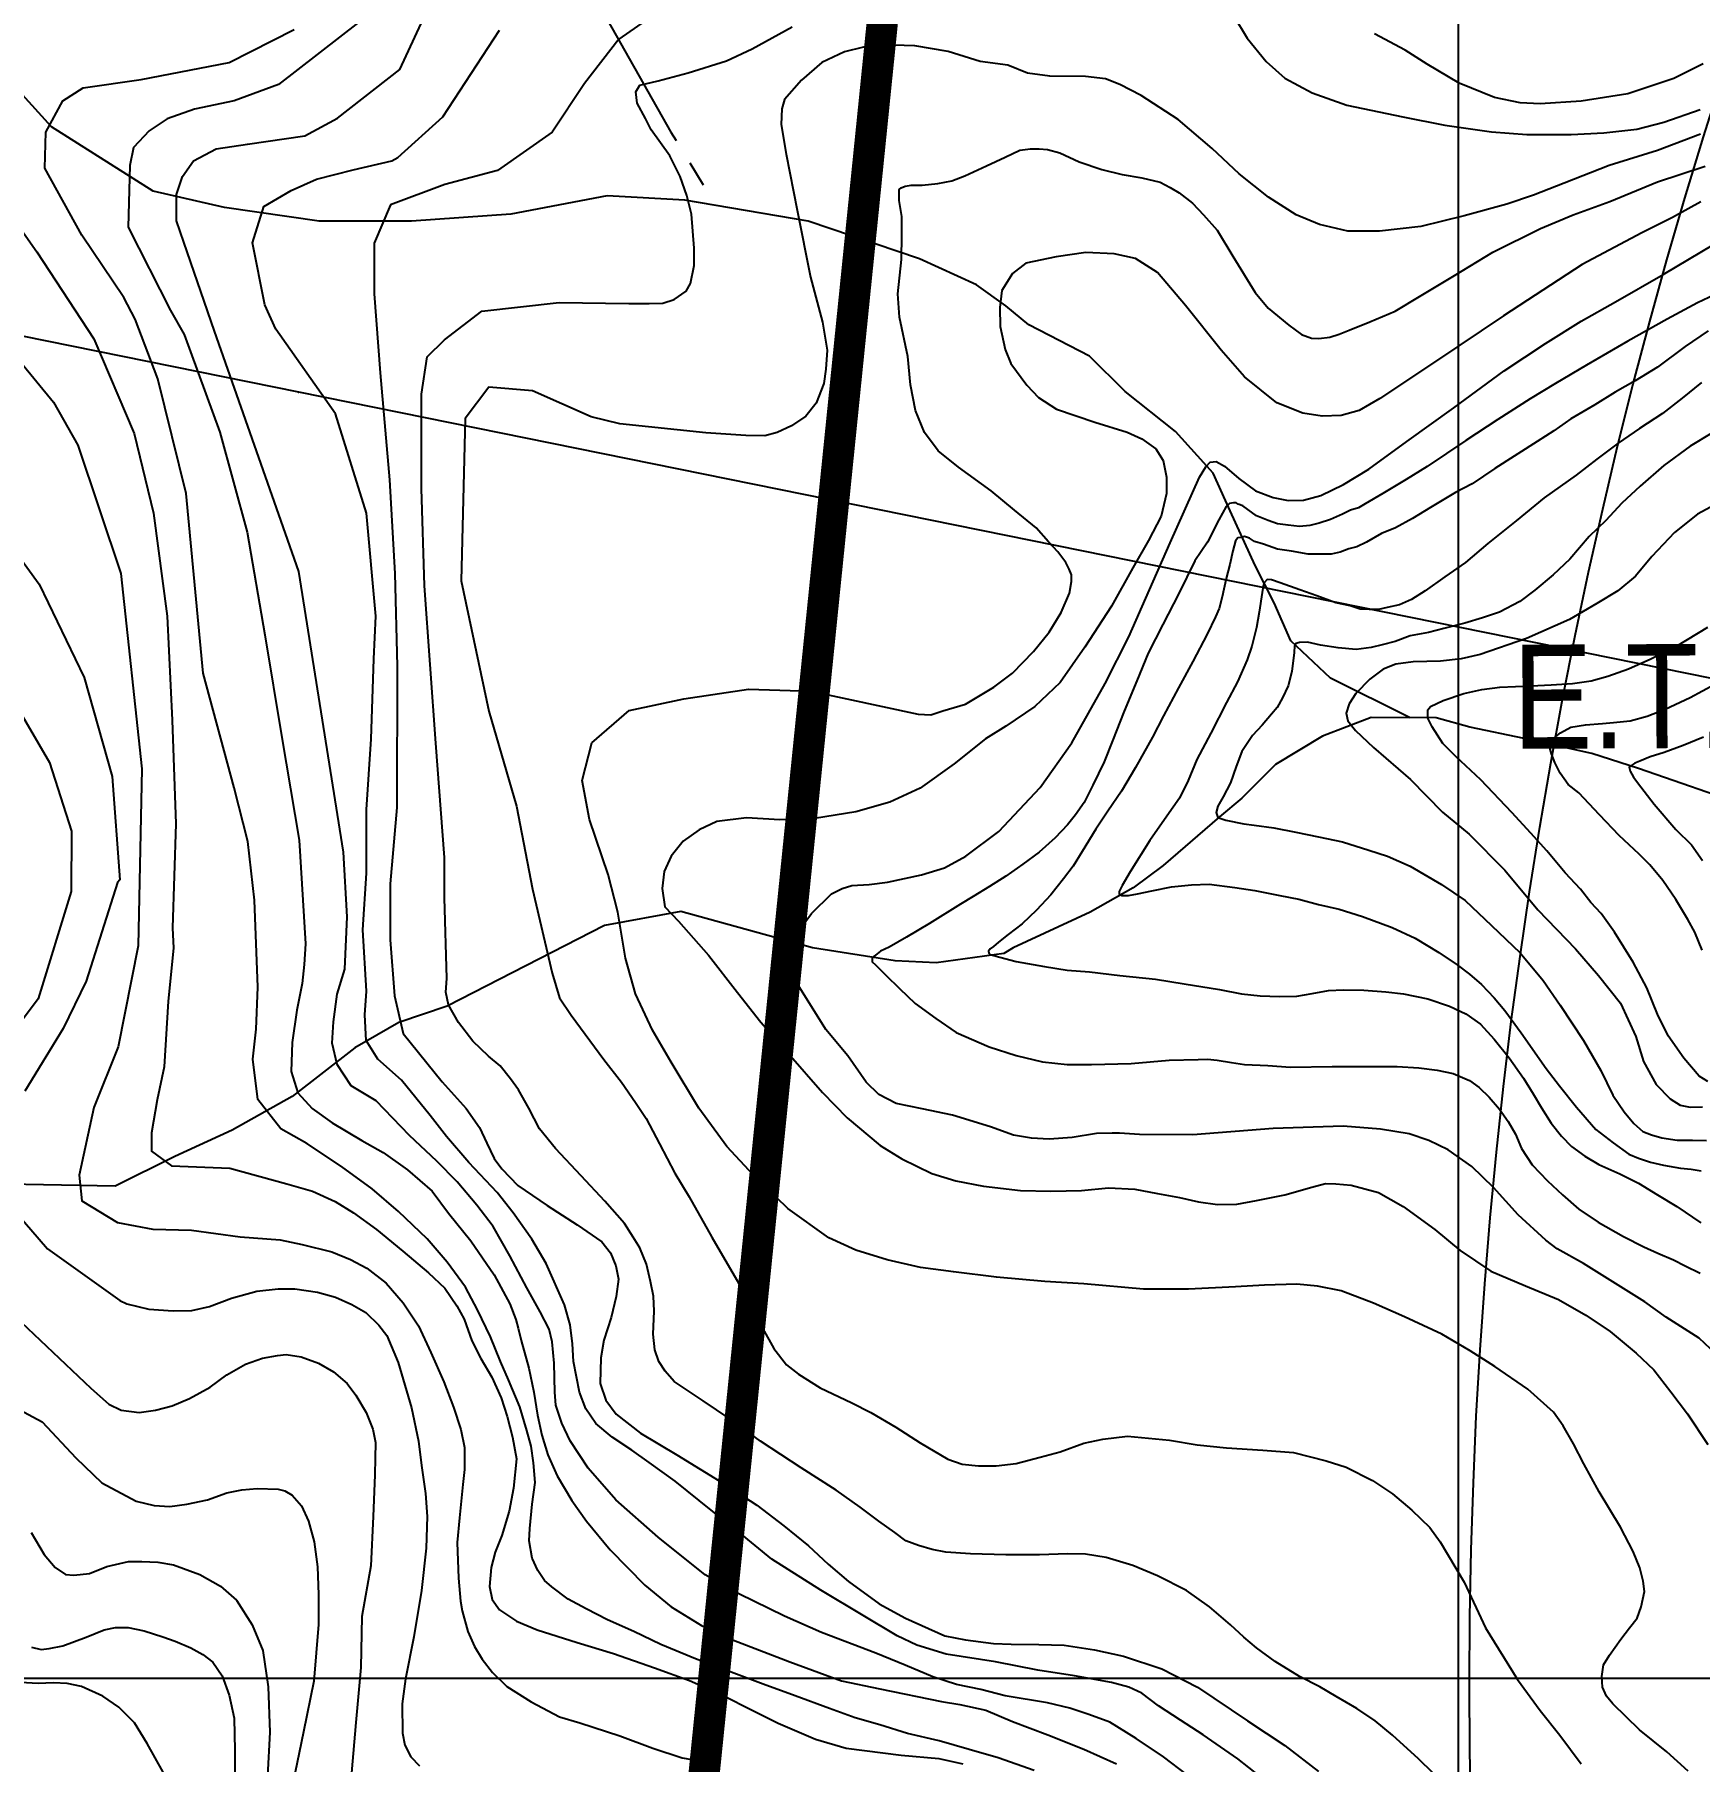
# Model space of a CAD drawing. Header units: millimetres. Extents: x 548366 to 1117317, y 7446967 to 14899125.
# Drawn here: x 551813 to 552453, y 7455383 to 7456047 of the extents above; entities that cross this region are included whole.
import ezdxf

# ---------------------------------------------------------------- set-up
doc = ezdxf.new("R2010")
doc.units = ezdxf.units.MM
doc.header["$MEASUREMENT"] = 0
doc.linetypes.add('ACAD_ISO11W100', pattern=[33, 12, -3, 12, -3, 0, -3])
doc.linetypes.add('RIO_PERIODICO', pattern=[5.8, 3, -0.4, 0.4, -0.4, 0.4, -0.4, 0.4, -0.4])
for name, color, linetype in [('CURVA_INTERMEDIÁRIA', 32, 'Continuous'), ('CURVA_MESTRA', 36, 'Continuous'), ('ELETRO_PROP', 230, 'Continuous'), ('MALHA_TM', 8, 'Continuous'), ('RADIAIS', 222, 'Continuous'), ('RIO_PERIÓDICO', 4, 'RIO_PERIODICO'), ('RIO_PERMANENTE', 4, 'Continuous'), ('TXT_EST_TRAT_ÁGUA', 7, 'Continuous')]:
    doc.layers.add(name, color=color, linetype=linetype)
doc.styles.add('TXT_PRAIA', font='ARIALN.TTF', dxfattribs={"height": 30})

msp = doc.modelspace()

# ---------------------------------------------------------------- linework, layer by layer
at = {"layer": 'CURVA_INTERMEDIÁRIA'}
for points, elevation in [([(552255.94, 7455377.85), (552246.83, 7455384.78), (552236.37, 7455391.81), (552226.18, 7455398.12), (552218.06, 7455401), (552210.85, 7455403.43), (552202.21, 7455405.53), (552185.97, 7455408.15), (552176.6, 7455410.67), (552167.22, 7455412.56), (552158.11, 7455415.53), (552147.56, 7455419.95), (552136.22, 7455424.55), (552115.38, 7455432.55), (552101.13, 7455438.86), (552083.64, 7455447.42), (552070.68, 7455454.65), (552052.56, 7455469.16), (552036.32, 7455483.57), (552025.68, 7455495.64), (552018.74, 7455506.18), (552015.58, 7455512.94), (552013.32, 7455519.87), (552012.87, 7455524.92), (552012.69, 7455535.98), (552011.88, 7455544.26), (552010.71, 7455549.13), (552007.28, 7455555.8), (552002.13, 7455565.04), (551995.66, 7455577.25), (551989.17, 7455588.52), (551982.95, 7455596.71), (551975.37, 7455605.69), (551967.61, 7455613.71), (551957.06, 7455623.53), (551944.23, 7455636.88), (551934.58, 7455642.67), (551929.27, 7455650.87), (551927.34, 7455659.06), (551927.83, 7455667.26), (551929.27, 7455677.87), (551932.17, 7455687.51), (551933.15, 7455707.55), (551931.63, 7455732.47), (551914.47, 7455840.24), (551882.12, 7455932.59), (551870.31, 7455966.77), (551867.54, 7455975.06), (551867.54, 7455985.19), (551869.84, 7455992.1), (551873.99, 7455998.08), (551882.75, 7456002.69), (551894.73, 7456004.53), (551916.87, 7456007.68), (551929.4, 7456014.52), (551953.38, 7456033.24), (551976.33, 7456082.99)], 220), ([(552273.78, 7456053.98), (552278.96, 7456045.26), (552286.31, 7456036.21), (552293.5, 7456029.84), (552303.95, 7456024.21), (552317.33, 7456019.54), (552338.77, 7456014.97), (552354.98, 7456011.83), (552372.85, 7456009.26), (552386.4, 7456008.18), (552403.55, 7456008.26), (552415.99, 7456008.79), (552428.7, 7456010.28), (552439.06, 7456012.93), (552453.1, 7456017.82)], 190), ([(552197.05, 7455379.5), (552183.27, 7455384.39), (552172.09, 7455387.63), (552160.54, 7455390.96), (552148.37, 7455393.67), (552137.75, 7455397.08), (552128.37, 7455399.78), (552118.45, 7455403.38), (552105.28, 7455408.25), (552092.93, 7455412.75), (552077.54, 7455418.46), (552066.9, 7455422.43), (552053.64, 7455427.92), (552043.27, 7455432.88), (552033.08, 7455437.47), (552024.97, 7455441.62), (552018.02, 7455445.4), (552011.8, 7455450.09), (552008.91, 7455452.58), (552006.3, 7455456.36), (552004.13, 7455461.14), (552003.05, 7455467.8), (552003.23, 7455472.49), (552004.13, 7455481.86), (552005.39, 7455490.14), (552004.76, 7455497.8), (552003.86, 7455504.2), (552002.15, 7455510.17), (551999.45, 7455519.27), (551995.12, 7455529.63), (551991.96, 7455536.64), (551988.18, 7455546.1), (551983.22, 7455556.55), (551978.53, 7455565.29), (551971.49, 7455574.91), (551963.8, 7455583.82), (551952.8, 7455594.27), (551942.7, 7455603.01), (551930.88, 7455611.63), (551917.54, 7455620.46), (551907.53, 7455626.14), (551898.72, 7455637.42), (551896.78, 7455652.86), (551898.07, 7455664.44), (551898.72, 7455680.53), (551897.43, 7455713.99), (551894.85, 7455736.51), (551889.7, 7455757.1), (551877.78, 7455801.15), (551871.24, 7455870.29), (551860.31, 7455914.32), (551851.6, 7455937.27), (551847.26, 7455945.58), (551831.13, 7455969.53), (551816.84, 7455995.32), (551817.3, 7456009.14), (551823.75, 7456021.11), (551831.59, 7456026.18), (551853.92, 7456029.29), (551887.8, 7456035.91), (551912.68, 7456048.54)], 240), ([(551937.62, 7456051.34), (551906.65, 7456027.41), (551889.66, 7456021.11), (551874.45, 7456017.89), (551863.85, 7456014.2), (551856.94, 7456009.6), (551850.95, 7456003.15), (551849.57, 7455996.24), (551848.9, 7455972.53), (551865.24, 7455940.58), (551870.5, 7455931.33), (551884.09, 7455893.87), (551894.66, 7455855.33), (551901.46, 7455815.94), (551907.94, 7455776.47), (551914.64, 7455737.03), (551917.04, 7455697.18), (551916.55, 7455689.28), (551915.75, 7455682), (551913.76, 7455671.64), (551911.96, 7455659.3), (551911.56, 7455648.14), (551914.15, 7455639.98), (551919.61, 7455633.97), (551927.36, 7455628.39), (551938.73, 7455621.63), (551946.93, 7455616.95), (551956.31, 7455610.37), (551965.72, 7455602.09), (551972.03, 7455593.74), (551980.6, 7455583.02), (551989.53, 7455570.05), (551995.57, 7455558.89), (551997.92, 7455552.86), (551998.82, 7455549.52), (551999.97, 7455544.71), (552002.86, 7455534.08), (552004.85, 7455524.92), (552006.2, 7455516), (552007.91, 7455508.43), (552010.26, 7455500.77), (552013.78, 7455492.76), (552019.46, 7455483.29), (552025.05, 7455475.28), (552034.16, 7455464.29), (552047.51, 7455450.72), (552057.61, 7455442.43), (552069.24, 7455435.22), (552081.51, 7455429.54), (552103.21, 7455421.31), (552123.05, 7455413.92), (552137.75, 7455410.95), (552161.54, 7455405.98), (552168.57, 7455404.9), (552178.58, 7455402.65), (552188.77, 7455398.33), (552202.3, 7455393.22), (552216.17, 7455387.76), (552228.79, 7455382.08)], 230), ([(552292.32, 7455370.7), (552275.42, 7455383.97), (552262.07, 7455393.16), (552253.32, 7455398.89), (552244.84, 7455404.39), (552238.53, 7455409.17), (552233.48, 7455411.51), (552226.81, 7455413.31), (552212.56, 7455415.92), (552198.51, 7455418.06), (552182.19, 7455421.3), (552163.25, 7455424.27), (552152.07, 7455427.7), (552144.4, 7455431.28), (552131.34, 7455439.13), (552115.11, 7455448.77), (552096.35, 7455460.66), (552083.45, 7455471.19), (552073.03, 7455479.61), (552059.14, 7455490.68), (552049.13, 7455497.89), (552042.45, 7455502.67), (552034.97, 7455507.62), (552028.66, 7455512.85), (552024.78, 7455518.52), (552022.43, 7455524.92), (552020.08, 7455536.7), (552019.72, 7455543.45), (552018.73, 7455550.75), (552016.56, 7455558.46), (552009.53, 7455574.32), (552004.1, 7455583.75), (551996.92, 7455593.83), (551990.79, 7455601.64), (551979.79, 7455613.17), (551971.22, 7455623.17), (551964.97, 7455631.16), (551953.97, 7455644.86), (551944.81, 7455652.89), (551940.43, 7455660), (551939.88, 7455669.85), (551940.53, 7455679), (551939.17, 7455702.58), (551940.53, 7455724.35), (551940.53, 7455748.83), (551942.37, 7455775.84), (551943.28, 7455806.67), (551944.1, 7455823.1), (551940.47, 7455862.66), (551928.59, 7455900.82), (551905.66, 7455933.46), (551901.39, 7455942.81), (551896.68, 7455966.52), (551901.08, 7455980.56), (551911.62, 7455986.71), (551921.28, 7455991.1), (551935.34, 7455994.61), (551950.27, 7455998.12), (551952.55, 7455999.39), (551969.85, 7456014.93), (551991.58, 7456048.27)], 210), ([(552356.22, 7455372.87), (552344.85, 7455383.96), (552334.83, 7455393.03), (552328.19, 7455398.57), (552321.15, 7455403.31), (552313.15, 7455407.91), (552306.93, 7455411.6), (552299.08, 7455415.57), (552289.7, 7455421.42), (552282.58, 7455426.65), (552277.71, 7455430.79), (552272.62, 7455435.53), (552264.5, 7455442.37), (552255.67, 7455448.68), (552244.57, 7455454.27), (552235.01, 7455458.32), (552224.82, 7455461.38), (552216.89, 7455462.65), (552209.94, 7455462.83), (552199.19, 7455462.33), (552186.24, 7455462.33), (552172.62, 7455462.78), (552163.16, 7455463.42), (552157.93, 7455464.5), (552152.6, 7455465.94), (552147.83, 7455467.83), (552143.5, 7455470.98), (552137.36, 7455475.31), (552130.26, 7455480.65), (552120.97, 7455487.23), (552107.53, 7455495.87), (552091.93, 7455506.06), (552080.2, 7455514.62), (552069.96, 7455521.59), (552058.77, 7455528.95), (552055.25, 7455532.91), (552052.82, 7455536.7), (552051.29, 7455541.2), (552050.65, 7455547.24), (552051.02, 7455556.07), (552050.83, 7455561.79), (552049.66, 7455567.47), (552048.12, 7455574.14), (552045.51, 7455580.35), (552043.06, 7455584.47), (552039.64, 7455589.69), (552032.15, 7455598.25), (552023.04, 7455607.98), (552013.12, 7455618.59), (552006.99, 7455626.06), (552002.93, 7455633.99), (551998.87, 7455641.11), (551995.8, 7455645.35), (551991.83, 7455650.28), (551987.36, 7455654.06), (551981.41, 7455659.74), (551975.81, 7455666.94), (551972.03, 7455673.79), (551970.98, 7455678.6), (551971.43, 7455683.92), (551970.48, 7455714.91), (551970.48, 7455730.31), (551967.18, 7455774.3), (551962.78, 7455834.78), (551961.68, 7455872.17), (551961.68, 7455908.47), (551963.88, 7455922.76), (551970.48, 7455929.36), (551984.79, 7455940.36), (552014.51, 7455943.66), (552041.32, 7455943.3), (552049.18, 7455943.29), (552054.36, 7455943.45), (552058.71, 7455944.78), (552063.4, 7455947.96), (552065.07, 7455950.96), (552066.41, 7455957.82), (552066.42, 7455964.51), (552065.42, 7455977.56), (552063.59, 7455984.75), (552061.09, 7455992.11), (552057.08, 7455999.98), (552049.9, 7456010.02), (552047.75, 7456014.39), (552044.55, 7456020.27), (552044.01, 7456024.54), (552045.61, 7456027.21), (552052.57, 7456028.85), (552064.11, 7456031.85), (552078.83, 7456036.52), (552088.78, 7456041.08), (552104.17, 7456049.59)], 190), ([(552453.19, 7456008.27), (552436.62, 7456002.03), (552418.12, 7455996.29), (552400.76, 7455989.54), (552388.97, 7455984.94), (552378.82, 7455981.42), (552362.43, 7455976.95), (552345.72, 7455972.86), (552329.82, 7455971.06), (552317.6, 7455971.09), (552306.76, 7455973.57), (552297.86, 7455977.33), (552287.23, 7455984.08), (552275.86, 7455993.14), (552265.49, 7456002.87), (552252.45, 7456013.94), (552238.19, 7456023.24), (552230, 7456027.44), (552224.55, 7456029.56), (552216.79, 7456030.47), (552203.09, 7456030.64), (552194.52, 7456031.81), (552187.02, 7456034.86), (552176.31, 7456036.22), (552164.01, 7456040.11), (552151.3, 7456042.3), (552143.11, 7456042.48), (552131.57, 7456041.82), (552124.21, 7456039.99), (552115.51, 7456035.82), (552107.64, 7456029.14), (552101.12, 7456021.62), (552100.11, 7456018.11), (552099.94, 7456012.09), (552101.77, 7456000.71), (552106.09, 7455979.18), (552111.09, 7455953.42), (552115.8, 7455936.03), (552117.59, 7455925.34), (552117.08, 7455917.98), (552116.24, 7455912.46), (552113.39, 7455904.94), (552109.38, 7455899.92), (552103.86, 7455896.25), (552098.34, 7455893.75), (552093.66, 7455892.42), (552086.3, 7455892.59), (552070.92, 7455893.62), (552037.89, 7455896.99), (552026.8, 7455899.75), (552004.26, 7455909.65), (551987.53, 7455911.17), (551978.41, 7455899.02), (551976.89, 7455836.72), (551987.53, 7455786.58), (551998.18, 7455750.12), (552004.26, 7455718.21), (552011.85, 7455685.92), (552013.29, 7455681.15), (552014.65, 7455676.49), (552019.16, 7455669.83), (552031.78, 7455652.8), (552038.46, 7455644.08), (552043.96, 7455636.16), (552048.02, 7455630.03), (552053.06, 7455620.37), (552059.01, 7455609.11), (552064.51, 7455600.01), (552073.26, 7455584.43), (552084.53, 7455565.15), (552092.65, 7455549.49), (552097.07, 7455541.74), (552101.94, 7455535.34), (552106.54, 7455531.83), (552114.92, 7455526.51), (552127.01, 7455520.75), (552134.39, 7455517.09), (552143.95, 7455511.51), (552153.24, 7455505.38), (552163.88, 7455499.16), (552169.47, 7455497.18), (552175.69, 7455496.64), (552182.54, 7455496.55), (552190.21, 7455497.54), (552199.41, 7455499.97), (552207.15, 7455502.01), (552216.17, 7455505.35), (552223.56, 7455506.88), (552233.03, 7455507.96), (552249.08, 7455506.43), (552259.73, 7455504.72), (552271.09, 7455503.45), (552285.01, 7455502.66), (552296.73, 7455501.67), (552309.27, 7455498.52), (552317.08, 7455496.11), (552327.1, 7455490.97), (552334.82, 7455485.83), (552342.27, 7455479.61), (552349.18, 7455472.84), (552353.11, 7455467.43), (552362.32, 7455451.87), (552370.58, 7455434.28), (552382.9, 7455414.53), (552391.57, 7455402.63), (552399.16, 7455393.03), (552407.28, 7455382.07)], 180), ([(552448.45, 7455379.24), (552440.27, 7455386.67), (552429.77, 7455395.19), (552419.47, 7455405.19), (552417.03, 7455408.03), (552415.54, 7455411.55), (552415.27, 7455415.61), (552415.95, 7455420.08), (552418.25, 7455423.86), (552422.62, 7455430.03), (552425.86, 7455434.3), (552428.82, 7455438.07), (552430.44, 7455442.4), (552431.66, 7455448.36), (552431.12, 7455452.28), (552429.9, 7455457.42), (552427.33, 7455463.65), (552422.45, 7455472.97), (552414.19, 7455486.64), (552408.36, 7455497.33), (552404.44, 7455505.04), (552400.37, 7455511.94), (552396.72, 7455517.18), (552386.83, 7455526.11), (552374.1, 7455534.77), (552364.62, 7455540.72), (552353.78, 7455547.22), (552339.43, 7455553.85), (552327.54, 7455559.13), (552315.08, 7455563.86), (552306, 7455565.62), (552298.01, 7455566.43), (552285.69, 7455566.03), (552274.51, 7455565.32), (552256.39, 7455564.42), (552239.16, 7455564.51), (552216.17, 7455566.58), (552201.21, 7455567.41), (552182.63, 7455569.03), (552166.13, 7455571.1), (552153.42, 7455572.81), (552140.61, 7455575.7), (552128.62, 7455579.48), (552118.26, 7455584.25), (552102.39, 7455595.5), (552089.22, 7455608.3), (552079.05, 7455619.31), (552068.3, 7455634.06), (552057.65, 7455651.72), (552050.44, 7455664.06), (552043.96, 7455677.99), (552040.08, 7455691.69), (552037.08, 7455709.36), (552033.4, 7455723.83), (552026.16, 7455744.96), (552023.39, 7455759.97), (552027.12, 7455774.47), (552041.44, 7455786.82), (552062.5, 7455791.32), (552087.33, 7455795.08), (552111.41, 7455794.33), (552152.58, 7455785.39), (552157.46, 7455785.24), (552162.04, 7455786.71), (552170.75, 7455789.35), (552181.59, 7455795.76), (552188.84, 7455801.21), (552196.82, 7455809.47), (552202.83, 7455817), (552207.47, 7455824.53), (552210.73, 7455831.91), (552211.47, 7455836.49), (552211.47, 7455839), (552210.59, 7455841.22), (552209.26, 7455843.73), (552206.16, 7455847.87), (552202.62, 7455851.72), (552197.87, 7455856.99), (552189.61, 7455863.8), (552180.6, 7455871.21), (552168.05, 7455880.38), (552160.23, 7455886.6), (552154.92, 7455893.7), (552151.53, 7455902.13), (552149.57, 7455912), (552148.53, 7455922.88), (552145.31, 7455938.01), (552144.74, 7455946.92), (552146.09, 7455960.12), (552146.24, 7455969.57), (552146.25, 7455976.67), (552145.22, 7455982.87), (552145.22, 7455987.01), (552145.96, 7455987.75), (552147.59, 7455988.34), (552149.8, 7455988.78), (552154.09, 7455988.77), (552160.14, 7455989.36), (552165.46, 7455990.38), (552170.49, 7455992.3), (552178.76, 7455996.13), (552186, 7455999.51), (552191.62, 7456002.17), (552195.76, 7456002.75), (552199.01, 7456002.75), (552202.26, 7456002.44), (552206.99, 7456001.11), (552214.45, 7455997.69), (552223.11, 7455994.81), (552230.87, 7455992.83), (552238.53, 7455991.57), (552245.48, 7455989.95), (552249.44, 7455987.78), (552252.78, 7455985.8), (552258.01, 7455981.84), (552262.25, 7455977.33), (552267.48, 7455971.48), (552273.45, 7455961.42), (552282.01, 7455947.51), (552287.03, 7455941.44), (552295, 7455934.92), (552299.89, 7455931.3), (552303.68, 7455929.95), (552306.53, 7455929.81), (552310.73, 7455930.36), (552314.38, 7455931.44), (552318.14, 7455932.98), (552326.14, 7455936.23), (552335.9, 7455940.34), (552345.22, 7455945.92), (552358.68, 7455954.01), (552373.4, 7455963.01), (552391.68, 7455972.08), (552404.21, 7455977.28), (552418.33, 7455982.49), (552436.73, 7455990.03), (552455.01, 7455995.98)], 170), ([(552453.31, 7455982.27), (552442.47, 7455976.33), (552430.67, 7455970.41), (552407.66, 7455958.28), (552377.46, 7455938.52), (552351.79, 7455921.19), (552329.97, 7455906.69), (552321.95, 7455902.1), (552315.14, 7455900.17), (552307.85, 7455899.94), (552300.32, 7455901.18), (552290.36, 7455905.08), (552277.97, 7455915.07), (552268.92, 7455925.36), (552255.22, 7455942.48), (552244.48, 7455955.19), (552236.01, 7455960.59), (552227.8, 7455962.39), (552217.02, 7455962.81), (552205.6, 7455961.13), (552193.94, 7455958.72), (552188.83, 7455954.84), (552184.7, 7455948.29), (552183.96, 7455941.73), (552184.06, 7455934.41), (552185.97, 7455925.58), (552188.15, 7455920.23), (552194.26, 7455911.92), (552198.83, 7455907.09), (552205.71, 7455902.64), (552220.41, 7455897.6), (552232.85, 7455893.82), (552238.44, 7455891.29), (552243.85, 7455887.42), (552246.65, 7455882.91), (552248, 7455876.52), (552248, 7455870.21), (552245.92, 7455861.58), (552241.05, 7455852.12), (552234.97, 7455841.68), (552226.85, 7455826.95), (552216.64, 7455811.17), (552207.15, 7455797.58), (552197.42, 7455788.37), (552186.24, 7455780.85), (552178.47, 7455776), (552166.39, 7455766.34), (552153.32, 7455756.95), (552141.65, 7455751.62), (552128.61, 7455747.87), (552112.75, 7455745.34), (552099.39, 7455744.87), (552086.5, 7455745.57), (552075.14, 7455744.21), (552068.31, 7455741.01), (552062.24, 7455736.65), (552057.62, 7455730.82), (552054.94, 7455724.99), (552054.2, 7455718.43), (552055.17, 7455711.38), (552060.44, 7455705.93), (552071.9, 7455692.78), (552083.08, 7455678.54), (552092.1, 7455667.04), (552102.56, 7455655.14), (552115.82, 7455640.1), (552125.29, 7455630.37), (552137.9, 7455619.75), (552146.2, 7455614.61), (552157.83, 7455608.94), (552167.03, 7455606.14), (552177.67, 7455604.07), (552191.92, 7455602.45), (552203.54, 7455602.08), (552215.27, 7455602.35), (552225.64, 7455603.43), (552235.83, 7455602.89), (552244.48, 7455601.27), (552252.96, 7455599.65), (552260.27, 7455598.03), (552267.57, 7455597.04), (552274.96, 7455597.13), (552282.57, 7455598.59), (552293.4, 7455600.75), (552303.83, 7455603.73), (552309.11, 7455605.08), (552313.04, 7455604.95), (552319, 7455604.41), (552329.4, 7455601.6), (552338.88, 7455596.19), (552351.07, 7455587.4), (552360.83, 7455579.29), (552372.61, 7455571.44), (552385.88, 7455565.76), (552398.61, 7455560.48), (552409.18, 7455554.53), (552418.52, 7455548.17), (552428.41, 7455539.91), (552435.32, 7455533.42), (552441.85, 7455525.09), (552448.23, 7455516.61), (552455.99, 7455504.82)], 160), ([(552460.76, 7455947.62), (552452.04, 7455943.53), (552440.34, 7455937.27), (552425.25, 7455928.8), (552409.43, 7455919.59), (552397.51, 7455912.55), (552387.76, 7455906.6), (552375.3, 7455898.62), (552362.97, 7455890.63), (552348.13, 7455880.59), (552340.08, 7455875.61), (552331.15, 7455870.2), (552324.37, 7455866.28), (552321.8, 7455864.79), (552318.69, 7455863.84), (552315.61, 7455862.26), (552311, 7455860.23), (552306.67, 7455858.88), (552303.01, 7455857.93), (552299.08, 7455857.53), (552294.75, 7455858.07), (552290.69, 7455858.61), (552287.03, 7455859.83), (552282.56, 7455861.72), (552277.31, 7455865.45), (552275.57, 7455866.21), (552274.69, 7455866.7), (552273.71, 7455866.71), (552272.24, 7455866.42), (552270.87, 7455865.24), (552268.12, 7455860.16), (552263.7, 7455851.57), (552258.91, 7455844.42), (552252.7, 7455831.84), (552246.62, 7455819.91), (552240.93, 7455808.86), (552236.61, 7455798.2), (552231.68, 7455786.58), (552227.26, 7455775.14), (552224.02, 7455767.11), (552219.71, 7455758.21), (552216.37, 7455751.47), (552213.01, 7455746.79), (552209.97, 7455742.88), (552205.17, 7455737.89), (552199, 7455732.42), (552192.73, 7455727.83), (552186.27, 7455723.24), (552180, 7455719.23), (552173.73, 7455715.42), (552168.74, 7455712.39), (552156.92, 7455704.99), (552148.11, 7455699.81), (552141.36, 7455695.9), (552138.03, 7455694.34), (552136.07, 7455692.88), (552134.83, 7455691.95), (552134.83, 7455690.33), (552136.19, 7455689.07), (552140.06, 7455685.19), (552145.38, 7455680.06), (552151.43, 7455674.29), (552159.28, 7455668.45), (552167.12, 7455663.14), (552179.84, 7455657.55), (552190.21, 7455654.22), (552200.31, 7455651.79), (552209.76, 7455650.8), (552219.14, 7455650.8), (552234.38, 7455651.25), (552248.99, 7455652.51), (552260.18, 7455652.78), (552263.69, 7455652.87), (552267.48, 7455652.42), (552272.98, 7455651.61), (552277.96, 7455650.78), (552286.9, 7455650.37), (552295.58, 7455649.81), (552311.69, 7455650.1), (552327.5, 7455650.03), (552336.57, 7455650.03), (552344.97, 7455649.49), (552352.01, 7455648.68), (552358.11, 7455647.33), (552364.47, 7455644.62), (552368.13, 7455641.93), (552371.93, 7455638.27), (552375.99, 7455633.67), (552379.24, 7455628.94), (552382.08, 7455624.07), (552384.39, 7455618.52), (552388.45, 7455612.29), (552394.41, 7455606.07), (552400.1, 7455600.79), (552406.46, 7455595.24), (552413.91, 7455590.24), (552423.66, 7455584.69), (552431.43, 7455580.72), (552436.85, 7455578.28), (552442.81, 7455575.73), (552447.27, 7455573.39), (552453.01, 7455570.63)], 140), ([(551801.03, 7455928.79), (551820.24, 7455905.28), (551829.55, 7455888.77), (551846.07, 7455839.44), (551854.22, 7455764.49), (551852.77, 7455696.44), (551845.03, 7455657.63), (551835.68, 7455634.28), (551830.1, 7455608.25), (551831.09, 7455598.38), (551844.81, 7455590.05), (551858.38, 7455587.53), (551873.22, 7455587.21), (551891.95, 7455584.53), (551907.37, 7455583.45), (551915.73, 7455581.65), (551927.19, 7455578.77), (551934.31, 7455575.89), (551940.62, 7455572.55), (551948.02, 7455566.79), (551954.6, 7455559.24), (551960.46, 7455550.41), (551965.24, 7455540.14), (551970.21, 7455528.82), (551973.99, 7455519.09), (551976.73, 7455510.53), (551978.17, 7455503.59), (551978.17, 7455495.21), (551977.54, 7455489.46), (551976.28, 7455476.58), (551975.35, 7455467.07), (551975.89, 7455453.47), (551976.61, 7455444.55), (551977.34, 7455440.89), (551979.5, 7455432.87), (551982.05, 7455427.22), (551985.03, 7455422.35), (551988.99, 7455417.22), (551994.45, 7455411.76), (552003.86, 7455405.87), (552014.67, 7455400.1), (552022.44, 7455397.85), (552037.86, 7455392.89), (552050.58, 7455388.03), (552061.82, 7455384.38), (552069.25, 7455383.07), (552074.57, 7455382.35)], 260), ([(552456.18, 7455932.73), (552447.36, 7455926.78), (552436.65, 7455918.84), (552428.12, 7455913.51), (552420.36, 7455909.15), (552412.59, 7455904.26), (552403.33, 7455898.89), (552396.87, 7455894.27), (552390.47, 7455890.23), (552374.21, 7455879.81), (552365.49, 7455873.91), (552359.05, 7455870.61), (552349.43, 7455864.92), (552342.5, 7455860.6), (552335.93, 7455857), (552330.6, 7455854.93), (552324.86, 7455851.54), (552321.14, 7455849.69), (552318.1, 7455848.92), (552314.77, 7455847.75), (552311.24, 7455846.98), (552307.75, 7455846.97), (552302.47, 7455846.97), (552295.97, 7455848.06), (552290.69, 7455848.87), (552285.27, 7455850.76), (552281.75, 7455851.85), (552279.85, 7455853.06), (552277.95, 7455853.74), (552276.62, 7455853.37), (552275.44, 7455853.18), (552274.46, 7455852.01), (552273.49, 7455848.19), (552272.3, 7455842.91), (552270.92, 7455837.53), (552269.35, 7455830.49), (552268.17, 7455826.09), (552266.8, 7455822.86), (552263.65, 7455816.24), (552258.06, 7455805.68), (552252.56, 7455795.51), (552246.78, 7455784.76), (552242.63, 7455776.65), (552236.06, 7455764.92), (552230.66, 7455755.83), (552225.37, 7455748.2), (552220.86, 7455741.26), (552215.62, 7455732.66), (552212.09, 7455726.98), (552208.36, 7455722.19), (552203.56, 7455716.03), (552197.98, 7455710.07), (552192.49, 7455704.88), (552187.1, 7455700.78), (552183.38, 7455697.85), (552181.42, 7455696.18), (552180.25, 7455695.21), (552179.56, 7455694.33), (552179.66, 7455693.74), (552180.14, 7455693.15), (552183.98, 7455692.04), (552190.2, 7455690.42), (552201.11, 7455688.53), (552209.76, 7455687.09), (552218.42, 7455686.46), (552229.97, 7455685.01), (552243.76, 7455683.57), (552254.76, 7455681.86), (552268.38, 7455679.61), (552276.74, 7455677.92), (552283.92, 7455677.24), (552291.37, 7455676.97), (552298.01, 7455677.06), (552303.97, 7455678.06), (552310.2, 7455679.27), (552316.02, 7455679.55), (552323.87, 7455679.41), (552332.24, 7455678.72), (552339.01, 7455677.91), (552348.36, 7455676.01), (552356.75, 7455673.17), (552362.98, 7455670.33), (552368.67, 7455666.27), (552373.95, 7455660.59), (552379.64, 7455653.41), (552385.19, 7455645.57), (552388.86, 7455639.49), (552392.11, 7455634.21), (552395.76, 7455628.26), (552399.83, 7455623.25), (552403.62, 7455619.33), (552408.76, 7455615.54), (552414.18, 7455612.43), (552422.17, 7455608.78), (552429.35, 7455605.26), (552436.64, 7455600.69), (552444.08, 7455596.23), (552453.33, 7455589.96)], 130), ([(552453.63, 7455912.87), (552446.19, 7455906.92), (552438.54, 7455900.97), (552429.71, 7455895.24), (552421.52, 7455889.61), (552413.35, 7455883.46), (552405.36, 7455877.24), (552393.17, 7455868.58), (552382.29, 7455859.78), (552371.49, 7455851), (552362.86, 7455843.69), (552354.92, 7455838.23), (552347.37, 7455832.87), (552342.08, 7455829.45), (552337.57, 7455827.41), (552332.77, 7455826.38), (552329.38, 7455825.7), (552325.86, 7455825.7), (552322.34, 7455825.83), (552318.55, 7455827.05), (552313.03, 7455828.21), (552305.72, 7455830.92), (552299.22, 7455833.22), (552291.64, 7455835.93), (552288.38, 7455837.01), (552286.62, 7455837.14), (552285.53, 7455835.88), (552285.13, 7455834.61), (552284.74, 7455832.26), (552283.56, 7455824.63), (552282.57, 7455818.76), (552280.7, 7455811.52), (552279.03, 7455806.34), (552275.21, 7455797.83), (552271.06, 7455789.92), (552264.98, 7455778.19), (552259.68, 7455768.02), (552256.25, 7455759.9), (552252.91, 7455753.15), (552248.08, 7455746.23), (552241.6, 7455736.84), (552234.05, 7455724.81), (552230.91, 7455719.63), (552229.83, 7455717.28), (552229.74, 7455716.3), (552230.81, 7455715.71), (552233.36, 7455715.81), (552236.88, 7455716.39), (552242.32, 7455717.59), (552249.95, 7455719.11), (552257.58, 7455719.89), (552264.33, 7455720.11), (552274.24, 7455718.85), (552281.89, 7455717.62), (552291.5, 7455715.73), (552298.82, 7455714.38), (552306.4, 7455712.35), (552314.39, 7455710.45), (552323.33, 7455707.75), (552334.67, 7455703.43), (552343.48, 7455699.37), (552352.69, 7455693.83), (552359.73, 7455689.09), (552364.47, 7455685.48), (552369.08, 7455681.56), (552373.95, 7455676.42), (552378.02, 7455671.55), (552384.25, 7455663.02), (552393.86, 7455649.22), (552399.01, 7455642.6), (552405.51, 7455634.48), (552412.96, 7455625.82), (552419.6, 7455620.68), (552425.69, 7455616.35), (552429.35, 7455614.86), (552433.98, 7455613.31), (552438.97, 7455612.14), (552445.57, 7455610.97), (552449.61, 7455610.54), (552453.43, 7455609.91)], 120), ([(552457.33, 7455893.24), (552449.17, 7455888.46), (552439.07, 7455881.02), (552430.03, 7455873.06), (552423.01, 7455866.58), (552416.75, 7455859.84), (552410.37, 7455853.71), (552402.93, 7455845.05), (552396.62, 7455838.93), (552389.56, 7455833.14), (552383.73, 7455828.79), (552375.97, 7455824.62), (552369.47, 7455822.45), (552362.57, 7455820.42), (552354.58, 7455818.39), (552348.62, 7455816.77), (552341.57, 7455815.55), (552335.82, 7455813.36), (552330.87, 7455812.03), (552326.68, 7455811.09), (552320.85, 7455810.27), (552313.98, 7455810.89), (552307.21, 7455811.97), (552302.2, 7455813.06), (552299.06, 7455813.02), (552297.71, 7455812.57), (552297.15, 7455811.68), (552297.04, 7455809.11), (552296.13, 7455801.84), (552294.78, 7455796.36), (552292.54, 7455791.78), (552290.52, 7455787.98), (552288.28, 7455785.41), (552284.7, 7455781.28), (552280.99, 7455777.2), (552276.96, 7455771.05), (552274.7, 7455765.39), (552272.62, 7455759.08), (552269.77, 7455753.62), (552267.76, 7455750.15), (552267.08, 7455747.69), (552267.75, 7455745.76), (552270.82, 7455744.77), (552277.67, 7455743.24), (552281.62, 7455742.79), (552289.2, 7455741.71), (552297.61, 7455740.04), (552306.44, 7455738.35), (552315.61, 7455736.43), (552325.74, 7455733.2), (552332.91, 7455730.9), (552341.58, 7455726.98), (552353.64, 7455719.94), (552362.71, 7455713.85), (552372.87, 7455704.24), (552383.84, 7455693.69), (552392.78, 7455683.05), (552399.28, 7455673.58), (552408.22, 7455660.04), (552414.85, 7455648.54), (552419.46, 7455639.09), (552423.8, 7455632.59), (552427.6, 7455628.18), (552431, 7455625.1), (552434.4, 7455623.82), (552438.34, 7455622.65), (552444.18, 7455621.7), (552450.14, 7455621.7), (552455.45, 7455621.59)], 110), ([(551791.28, 7455867.58), (551814.66, 7455835.45), (551831.96, 7455799.51), (551842.73, 7455761.46), (551845.72, 7455721.73), (551844.78, 7455720.76), (551832.83, 7455682.88), (551824, 7455664.63), (551809.2, 7455640.51)], 270), ([(552455.99, 7455644.22), (552452.69, 7455646.34), (552446.73, 7455653.2), (552440.78, 7455661.8), (552436.63, 7455670.19), (552432.59, 7455680.26), (552427.27, 7455690.14), (552420.13, 7455701.67), (552414.99, 7455708.84), (552411.06, 7455713.04), (552407.13, 7455718.18), (552401.17, 7455724.41), (552394.13, 7455732.93), (552388.04, 7455739.7), (552380.72, 7455747.68), (552368.8, 7455760.24), (552359.18, 7455769.17), (552354.17, 7455774.17), (552350.11, 7455780.53), (552348.46, 7455783.86), (552348.35, 7455785.4), (552348.46, 7455787.05), (552349.45, 7455788.36), (552354.31, 7455790.68), (552362.3, 7455793.39), (552369.21, 7455794.87), (552376.11, 7455795.82), (552388.17, 7455796.36), (552395.8, 7455796.76), (552404.01, 7455797.18), (552411.19, 7455798.26), (552417.56, 7455800.02), (552425.46, 7455802.82), (552434.07, 7455806.75), (552443.96, 7455811.53), (552455.98, 7455818.86)], 90), ([(552453.85, 7455694.81), (552450.98, 7455701.61), (552448.33, 7455706.6), (552443.65, 7455714.25), (552438.76, 7455721.47), (552433.76, 7455727.51), (552429.61, 7455731.65), (552421.89, 7455738.88), (552414.44, 7455746.7), (552406.45, 7455755.23), (552402.39, 7455758.48), (552399.27, 7455762.81), (552397.24, 7455766.87), (552395.89, 7455770.25), (552395.07, 7455773.44), (552396.14, 7455775.67), (552399.41, 7455778.23), (552403.33, 7455780.4), (552409.02, 7455781.34), (552415.47, 7455781.89), (552419.72, 7455782.21), (552426.21, 7455782.85), (552432.69, 7455784.65), (552439.6, 7455787.42), (552449.17, 7455791.88), (552458.74, 7455796.98)], 80), ([(551805.51, 7455789.59), (551818.72, 7455766.88), (551827.14, 7455740.46), (551827.05, 7455717.25), (551814.39, 7455676.11), (551799.41, 7455656.29)], 280), ([(552454.38, 7455776.61), (552446.51, 7455773.42), (552439.18, 7455770.76), (552433.86, 7455769.06), (552429.82, 7455767.37), (552428.02, 7455766.62), (552426.74, 7455765.88), (552425.78, 7455765.13), (552426.1, 7455763.54), (552427.38, 7455761.2), (552430.25, 7455757.49), (552435.35, 7455750.8), (552443.75, 7455741.13), (552449.7, 7455735.29), (552453.96, 7455729.23)], 70), ([(551805.86, 7455593.93), (551817.87, 7455579.95), (551845.71, 7455560.12), (551848.4, 7455558.81), (551856.87, 7455556.82), (551866.16, 7455556.1), (551873.38, 7455556.28), (551880.14, 7455557.81), (551888.62, 7455560.97), (551898.36, 7455563.76), (551906.56, 7455564.66), (551912.94, 7455564.56), (551921.69, 7455563.3), (551928.63, 7455561.4), (551934.94, 7455558.61), (551940.26, 7455555.55), (551945.31, 7455550.68), (551948.29, 7455546.72), (551952.71, 7455536.3), (551957.76, 7455518.91), (551960.47, 7455506.02), (551961.64, 7455496.76), (551963.17, 7455485.95), (551963.89, 7455477.12), (551963.45, 7455464.91), (551961.64, 7455448.69), (551958.76, 7455430.89), (551955.46, 7455414.74), (551954.16, 7455405.08), (551954.31, 7455393.88), (551955.24, 7455389.28), (551957.5, 7455384.77), (551960.83, 7455381.35)], 270), ([(551802.97, 7455556.46), (551834.54, 7455526.39), (551841.49, 7455520.23), (551846.18, 7455517.98), (551853.12, 7455517.07), (551859.4, 7455518.02), (551865.89, 7455519.64), (551872.47, 7455522.52), (551880.44, 7455526.79), (551886.9, 7455531.53), (551894.03, 7455535.68), (551900.61, 7455537.93), (551906.29, 7455539.01), (551909.6, 7455539.42), (551915.37, 7455538.43), (551922.05, 7455536), (551927.82, 7455532.69), (551933.05, 7455528.28), (551936.39, 7455523.77), (551940.45, 7455517.1), (551942.97, 7455510.71), (551943.96, 7455505.57), (551943.87, 7455499.55), (551943.69, 7455493.07), (551943.06, 7455477.12), (551942.16, 7455458.15), (551938.71, 7455438.72), (551938.38, 7455419.08), (551936.4, 7455397.93), (551934.77, 7455378.65)], 280), ([(551776.77, 7455534.33), (551815.88, 7455513.56), (551828.86, 7455499.6), (551838.78, 7455490.05), (551852.04, 7455483.02), (551858.95, 7455481.35), (551864.99, 7455480.9), (551871.48, 7455481.89), (551879.38, 7455483.5), (551886.78, 7455486.23), (551892.58, 7455487.39), (551898.54, 7455487.93), (551906.56, 7455487.66), (551909.15, 7455487.03), (551911.95, 7455485.32), (551915.56, 7455481.17), (551918.18, 7455475.36), (551920.34, 7455467.34), (551921.7, 7455457.76), (551922.05, 7455447.16), (551922.06, 7455435.57), (551920.25, 7455413.86), (551916.29, 7455394.32), (551912.23, 7455374.5)], 290), ([(551811.82, 7455426.93), (551815.49, 7455425.95), (551818.57, 7455426.4), (551823.76, 7455427.44), (551832.76, 7455430.72), (551839.75, 7455433.59), (551844.01, 7455434.41), (551848.97, 7455434.5), (551855.02, 7455433.15), (551862.19, 7455430.91), (551866.97, 7455429.2), (551873.01, 7455426.67), (551877.61, 7455424.15), (551881.49, 7455421.09), (551885.01, 7455415.86), (551887.72, 7455408.4), (551889.61, 7455399.66), (551889.97, 7455387.14), (551889.97, 7455377.23)], 310), ([(551862.42, 7455378.87), (551856.25, 7455389.83), (551851.33, 7455397.86), (551845.29, 7455403.8), (551839.16, 7455408.13), (551830.95, 7455411.82), (551825.49, 7455412.93), (551820.22, 7455413.26), (551814.39, 7455412.94), (551807.59, 7455413.35)], 320)]:
    msp.add_lwpolyline(points, dxfattribs=dict(at, elevation=elevation))
at = {"layer": 'CURVA_MESTRA'}
for points, elevation in [([(552047.66, 7456051.87), (552037.55, 7456044.87), (552024.33, 7456027.78), (552011.89, 7456009.13), (551990.89, 7455994.36), (551970.68, 7455988.93), (551949.68, 7455981.15), (551943.46, 7455966.39), (551943.46, 7455946.96), (551945.79, 7455916.66), (551949.36, 7455875.45), (551951.43, 7455839.49), (551952.26, 7455803.95), (551952.13, 7455749.54), (551949.65, 7455720.19), (551949.65, 7455698.7), (551951.3, 7455677.21), (551954.61, 7455662.74), (551969.59, 7455644.15), (551978.79, 7455633.97), (551983.93, 7455626.6), (551986.73, 7455620.56), (551989.62, 7455614.7), (551992.5, 7455610.74), (551998.69, 7455604.36), (552009.97, 7455596.63), (552021.42, 7455589.24), (552030.99, 7455582.61), (552034.33, 7455578.46), (552036.31, 7455573.51), (552037.3, 7455568.28), (552036.48, 7455561.71), (552034.51, 7455553.59), (552031.71, 7455544.85), (552030.63, 7455538.1), (552030.27, 7455528.23), (552032.53, 7455521.77), (552036.5, 7455516.45), (552045.79, 7455509.15), (552059.77, 7455500.86), (552077.77, 7455489.84), (552090.49, 7455481.46), (552100.95, 7455473.53), (552110.42, 7455465.87), (552117.89, 7455458.85), (552125.82, 7455452.09), (552137.53, 7455443.61), (552147.6, 7455438.09), (552162.76, 7455431.29), (552170.7, 7455429.73), (552181.47, 7455428.3), (552188.32, 7455428.03), (552198.87, 7455427.94), (552208.68, 7455427.73), (552220.32, 7455425.83), (552231.5, 7455423.49), (552246.2, 7455418.63), (552259.9, 7455411.51), (552279.16, 7455398.54), (552293.49, 7455389.08), (552306.39, 7455379.08)], 200), ([(552454.25, 7456035.4), (552442.89, 7456029.71), (552425.28, 7456023.82), (552407.37, 7456021), (552391.55, 7456019.95), (552383.89, 7456020.37), (552374.07, 7456022.38), (552360.43, 7456027.95), (552348.1, 7456035.24), (552339.64, 7456040.58), (552327.9, 7456046.92)], 200), ([(551795.07, 7455989.67), (551813.78, 7455963.09), (551835.77, 7455929.71), (551851.22, 7455893.35), (551858.63, 7455862.74), (551863.88, 7455823.11), (551865.83, 7455783.17), (551867.18, 7455743.25), (551866.01, 7455703.37), (551866.34, 7455695.57), (551864.23, 7455675.19), (551862.82, 7455649.89), (551860.01, 7455637.24), (551857.9, 7455624.59), (551857.9, 7455617.56), (551865.63, 7455611.93), (551888.05, 7455611), (551909.96, 7455604.92), (551919.7, 7455602.11), (551928.45, 7455598.23), (551935.48, 7455593.82), (551944.41, 7455587.42), (551954.51, 7455579.13), (551964.34, 7455570.75), (551970.65, 7455564.81), (551975.21, 7455558.11), (551978.08, 7455552.95), (551981.05, 7455544.57), (551984.48, 7455537.81), (551988.72, 7455530.69), (551992.24, 7455522.69), (551994.58, 7455515.58), (551996.66, 7455507.65), (551998.1, 7455499.27), (551997.04, 7455488.01), (551995.35, 7455479.13), (551992.52, 7455469.81), (551989.98, 7455463.46), (551988.42, 7455457.52), (551987.73, 7455450.19), (551988.81, 7455445.24), (551991.61, 7455441.27), (551998.1, 7455436.95), (552006.12, 7455433.6), (552021.54, 7455428.64), (552035.43, 7455424.5), (552051.21, 7455418.91), (552064.65, 7455414.07), (552076.82, 7455408.66), (552089.47, 7455402.29), (552098.7, 7455397.71), (552113.13, 7455391.49), (552124.83, 7455388.08), (552146.02, 7455385.4), (552160.45, 7455384.12), (552169.74, 7455382.13)], 250), ([(552463.54, 7455535.39), (552452.69, 7455545.59), (552440.04, 7455553.77), (552431.79, 7455559.67), (552408.23, 7455574.28), (552398.07, 7455579.96), (552393.73, 7455583.34), (552383.17, 7455593.08), (552373.69, 7455603.5), (552365.29, 7455611.62), (552356.22, 7455617.98), (552348.77, 7455621.63), (552341.18, 7455624.2), (552330.21, 7455625.96), (552315.89, 7455627.14), (552288.93, 7455626.19), (552258.1, 7455623.74), (552237.54, 7455623.91), (552229.89, 7455624.48), (552227.06, 7455624.49), (552221.13, 7455624.34), (552211.74, 7455622.8), (552202.82, 7455622.08), (552196.07, 7455622.54), (552189.13, 7455623.62), (552180.38, 7455626.87), (552165.77, 7455631.37), (552154.12, 7455633.79), (552144.06, 7455635.79), (552137.36, 7455639.3), (552132.58, 7455644.04), (552125.46, 7455654.13), (552117.08, 7455664.24), (552101.28, 7455689.46), (552100, 7455692.58), (552100.57, 7455694.99), (552105.26, 7455700.38), (552111.51, 7455708.89), (552119.23, 7455716.34), (552123.38, 7455718.51), (552127.08, 7455719.59), (552133.66, 7455719.95), (552140.73, 7455720.91), (552153.85, 7455723.67), (552162.65, 7455726.35), (552170.88, 7455730.88), (552183.51, 7455740.37), (552199.41, 7455757.23), (552211.53, 7455774.47), (552224.46, 7455797.28), (552233.53, 7455815.22), (552249.36, 7455851.3), (552260.62, 7455876.51), (552263.04, 7455880.48), (552264.74, 7455882.32), (552267.01, 7455882.6), (552270.27, 7455880.75), (552275.8, 7455876.06), (552282.18, 7455871.22), (552288.99, 7455868.66), (552294.75, 7455867.54), (552300.57, 7455867.68), (552307.29, 7455869.47), (552315.95, 7455873.7), (552325.75, 7455879.64), (552340.32, 7455890.29), (552358.36, 7455903.15), (552377.68, 7455917.41), (552393.6, 7455927.85), (552407.39, 7455936.49), (552420.53, 7455943.88), (552438.85, 7455954.37), (552458.5, 7455966.04)], 150), ([(552458.72, 7455865.9), (552452.04, 7455862.33), (552443.21, 7455855.32), (552434.5, 7455846.08), (552428.22, 7455838.53), (552421.42, 7455832.84), (552413.35, 7455828), (552402.79, 7455821.78), (552386.27, 7455814.47), (552368.52, 7455808.38), (552361.21, 7455806.76), (552353.22, 7455805.81), (552342.79, 7455805.54), (552336.15, 7455804.64), (552331.27, 7455802.79), (552326.09, 7455798.92), (552320.76, 7455793.39), (552318.17, 7455789.38), (552317.02, 7455785.79), (552317.6, 7455782.83), (552320.58, 7455779.18), (552327.49, 7455772.68), (552341.71, 7455760.37), (552354.04, 7455747.81), (552364.33, 7455739.29), (552378.01, 7455725.49), (552390.74, 7455710.2), (552405.1, 7455695.31), (552414.04, 7455685.08), (552422.44, 7455674.39), (552428.39, 7455661.58), (552431.32, 7455651.92), (552436.21, 7455643.15), (552441.53, 7455637.63), (552445.35, 7455635.19), (552449.16, 7455634.44), (552453.9, 7455634.6)], 100), ([(551811.67, 7455470.92), (551816.67, 7455462.48), (551820.82, 7455457.47), (551824.79, 7455454.89), (551828.08, 7455454.54), (551834.06, 7455455.22), (551840.72, 7455457.9), (551849.08, 7455459.88), (551854.18, 7455459.87), (551860.27, 7455459.58), (551866.34, 7455458.56), (551876.44, 7455454.77), (551884.38, 7455450.37), (551890.6, 7455444.96), (551896.64, 7455435.5), (551900.7, 7455425.68), (551902.69, 7455411.65), (551903.33, 7455394.21), (551902.48, 7455377.37)], 300)]:
    msp.add_lwpolyline(points, dxfattribs=dict(at, elevation=elevation))
at = {"layer": 'ELETRO_PROP', "linetype": 'ACAD_ISO11W100', "lineweight": -3, "ltscale": 6.25, "elevation": 200, "flags": 128}
msp.add_lwpolyline([(552267.42, 7454168.15, 12, 12, 0), (552047.04, 7455150.08, 12, 12, 0), (552168.73, 7456345.85, 12, 12, 0), (552826.6, 7456584.53, 12, 12, 0), (552824.31, 7456593.7, 12, 12, 0), (552808.25, 7456621.21, 12, 12, 0), (552793.34, 7456651, 12, 12, 0), (552787.61, 7456679.65, 12, 12, 0), (552791.05, 7456686.53, 12, 12, 0), (552803.67, 7456696.84, 12, 12, 0), (552824.31, 7456702.57, 12, 12, 0), (552843.34, 7456706.89, 12, 12, 0), (552878.9, 7456705.75, 12, 12, 0), (552899.54, 7456705.75, 12, 12, 0), (552931.65, 7456702.31, 12, 12, 0), (552958.03, 7456701.16, 12, 12, 0), (552992.44, 7456696.58, 12, 12, 0), (553010.79, 7456696.58, 12, 12, 0), (553025.7, 7456696.58, 12, 12, 0), (553049.78, 7456704.6, 12, 12, 0), (553070.43, 7456714.91, 12, 12, 0), (553079.6, 7456727.52, 12, 12, 0), (553091.07, 7456749.29, 12, 12, 0), (553100.25, 7456764.19, 12, 12, 0), (553108.27, 7456777.95, 12, 12, 0), (553111.71, 7456790.55, 12, 12, 0), (553114.01, 7456804.3, 12, 12, 0), (553114.01, 7456816.91, 12, 12, 0), (553110.57, 7456829.52, 12, 12, 0), (553107.13, 7456843.27, 12, 12, 0), (553094.51, 7456855.87, 12, 12, 0), (553054.37, 7456875.36, 12, 12, 0), (553016.52, 7456892.55, 12, 12, 0), (553000.47, 7456902.86, 12, 12, 0), (552991.29, 7456916.61, 12, 12, 0), (552989, 7456933.8, 12, 12, 0), (552992.44, 7456965.89, 12, 12, 0), (553000.47, 7456978.5, 12, 12, 0), (553022.77, 7456984.65, 12, 12, 0), (553036.53, 7456988.09, 12, 12, 0), (553059.47, 7456989.23, 12, 12, 0), (553096.17, 7456990.38, 12, 12, 0), (553134.01, 7456988.09, 12, 12, 0), (553160.39, 7456988.09, 12, 12, 0), (553197.09, 7456988.09, 12, 12, 0), (553241.82, 7456992.67, 12, 12, 0), (553268.2, 7456993.82, 12, 12, 0), (553284.25, 7457000.69, 12, 12, 0), (553301.46, 7457011.01, 12, 12, 0), (553319.81, 7457032.78, 12, 12, 0), (553334.72, 7457051.12, 12, 12, 0), (553345.04, 7457069.45, 12, 12, 0), (553355.36, 7457091.23, 12, 12, 0), (553371.42, 7457111.86, 12, 12, 0), (553385.87, 7457124.71, 12, 12, 0), (553400.78, 7457136.17, 12, 12, 0), (553413.39, 7457141.9, 12, 12, 0), (553431.74, 7457144.2, 12, 12, 0), (553445.51, 7457144.2, 12, 12, 0), (553455.83, 7457140.76, 12, 12, 0), (553485.65, 7457129.3, 12, 12, 0), (553516.61, 7457114.4, 12, 12, 0), (553537.26, 7457104.09, 12, 12, 0), (553559.05, 7457099.5, 12, 12, 0), (553575.1, 7457101.79, 12, 12, 0), (553585.43, 7457108.67, 12, 12, 0), (553591.16, 7457115.55, 12, 12, 0), (553592.31, 7457124.71, 12, 12, 0), (553591.16, 7457141.9, 12, 12, 0), (553586.57, 7457162.53, 12, 12, 0), (553580.84, 7457177.43, 12, 12, 0), (553577.4, 7457193.48, 12, 12, 0), (553575.1, 7457212.96, 12, 12, 0), (553581.98, 7457216.4, 12, 12, 0), (553592.31, 7457220.98, 12, 12, 0), (553600.33, 7457220.98, 12, 12, 0), (553618.68, 7457219.83, 12, 12, 0), (553672.89, 7457209.79, 12, 12, 0), (553683.21, 7457207.5, 12, 12, 0), (553694.68, 7457206.35, 12, 12, 0), (553706.14, 7457207.5, 12, 12, 0), (553724.49, 7457208.64, 12, 12, 0), (553742.84, 7457216.66, 12, 12, 0), (553752.02, 7457220.1, 12, 12, 0), (553764.64, 7457232.71, 12, 12, 0), (553786.43, 7457252.19, 12, 12, 0), (553804.78, 7457263.65, 12, 12, 0), (553836.89, 7457283.13, 12, 12, 0), (553872.44, 7457293.45, 12, 12, 0), (553895.38, 7457300.32, 12, 12, 0), (553909.14, 7457302.62, 12, 12, 0), (553920.61, 7457302.62, 12, 12, 0), (553928.64, 7457300.32, 12, 12, 0), (553935.52, 7457299.18, 12, 12, 0), (553943.55, 7457295.74, 12, 12, 0), (553950.43, 7457293.45, 12, 12, 0), (553958.46, 7457290.01, 12, 12, 0), (553972.22, 7457281.99, 12, 12, 0), (553994.01, 7457272.82, 12, 12, 0), (554003.19, 7457265.94, 12, 12, 0), (554029.57, 7457259.07, 12, 12, 0), (554063.97, 7457247.61, 12, 12, 0), (554092.5, 7457228.72, 12, 12, 0), (554101.67, 7457218.41, 12, 12, 0), (554109.7, 7457209.24, 12, 12, 0), (554115.44, 7457203.51, 12, 12, 0), (554131.49, 7457196.64, 12, 12, 0), (554152.14, 7457190.91, 12, 12, 0), (554204.89, 7457187.47, 12, 12, 0), (554226.68, 7457188.61, 12, 12, 0), (554245.03, 7457185.18, 12, 12, 0), (554259.94, 7457185.18, 12, 12, 0), (554266.83, 7457185.18, 12, 12, 0), (554282.88, 7457182.88, 12, 12, 0), (554289.76, 7457179.45, 12, 12, 0), (554295.5, 7457176.01, 12, 12, 0), (554304.67, 7457167.99, 12, 12, 0), (554310.41, 7457161.11, 12, 12, 0), (554312.7, 7457153.09, 12, 12, 0), (554316.14, 7457140.48, 12, 12, 0), (554317.29, 7457126.73, 12, 12, 0), (554317.29, 7457111.83, 12, 12, 0), (554321.88, 7457086.62, 12, 12, 0), (554328.76, 7457054.53, 12, 12, 0), (554334.49, 7457020.15, 12, 12, 0), (554342.52, 7457000.67, 12, 12, 0), (554358.58, 7456992.65, 12, 12, 0), (554371.19, 7456994.94, 12, 12, 0), (554403.3, 7456997.23, 12, 12, 0), (554412.48, 7456994.94, 12, 12, 0), (554418.21, 7456989.21, 12, 12, 0), (554418.45, 7456974.42, 12, 12, 0), (555298.44, 7457141.13, 12, 12, 0), (556099.85, 7455833.18, 12, 12, 0), (557063.48, 7455464.95, 12, 12, 0), (557063.48, 7455464.95, 12, 12, 0), (557063.48, 7455464.95, 12, 12, 0), (557063.48, 7455464.95, 0, 0, 0)], format="xyseb", dxfattribs=at)
at = {"layer": 'MALHA_TM'}
for points in [[(552360, 7460415), (552360, 7450410)], [(549360, 7455415), (559365, 7455415)]]:
    msp.add_lwpolyline(points, dxfattribs=at)
at = {"layer": 'RADIAIS', "linetype": 'Continuous', "ltscale": 2.5}
msp.add_lwpolyline([(559262.31, 7454419.92), (549465.15, 7456405.57)], dxfattribs=at)
for radius in [4998.2, 3998.56, 2998.91, 1999.28]:
    msp.add_circle((554363.71, 7455412.75), radius, dxfattribs=at)
for p in [(551914.43, 7455909.16), (552404.28, 7455809.88)]:
    msp.add_point(p, dxfattribs=at)
at = {"layer": 'RIO_PERIÓDICO', "ltscale": 25, "flags": 128}
msp.add_lwpolyline([(551435.08, 7456749.51), (551508.28, 7456749.51), (551610.23, 7456742.98), (551689.36, 7456709.45), (551750.51, 7456599.87), (551783.94, 7456522.72), (551831.64, 7456439.34), (551898.34, 7456369.34), (551965.58, 7456325.91), (552026.72, 7456220.54), (552039.37, 7456102.53), (552029.29, 7456058.99), (552057.53, 7456009.16), (552074.76, 7455980.95)], dxfattribs=at)
at = {"layer": 'RIO_PERMANENTE'}
for points in [[(552341.64, 7455784.06), (552311.05, 7455799.22), (552295.75, 7455813.69), (552289.3, 7455828.17), (552282.06, 7455842.64), (552272.39, 7455863.55), (552265.95, 7455878.03), (552251.46, 7455894.11), (552232.13, 7455909.39), (552218.44, 7455923.06), (552195.09, 7455935.12), (552186.23, 7455942.36), (552174.96, 7455950.4), (552152.99, 7455960.46), (552110.31, 7455974.94), (552062.8, 7455982.98), (552033.01, 7455984.59), (551995.97, 7455977.53), (551957.84, 7455974.88), (551922.36, 7455974.88), (551886, 7455980.19), (551858.51, 7455986.39), (551819.49, 7456011.19), (551791.99, 7456041.31)], [(552474.8, 7455748.75), (552445.98, 7455758.83), (552429.41, 7455764.58), (552411.4, 7455770.34), (552385.46, 7455776.09), (552364.57, 7455780.41), (552351.6, 7455784.01), (552326.66, 7455784.13), (552307.92, 7455776.93), (552289.91, 7455766.14), (552276.94, 7455753.19), (552268.3, 7455746), (552246.68, 7455727.29), (552235.16, 7455718.66), (552218.59, 7455709.3), (552189.05, 7455695.63), (552185.44, 7455693.48), (552159.51, 7455689.88), (552143.66, 7455690.6), (552111.96, 7455695.63), (552061.36, 7455709.59), (552032.02, 7455704.26), (551971.57, 7455673.19), (551952.9, 7455666.98), (551936.01, 7455657.21), (551912.01, 7455638.57), (551888.83, 7455625.64), (551866.82, 7455615.49), (551843.96, 7455604.08), (551775.02, 7455605.33)]]:
    msp.add_lwpolyline(points, dxfattribs=at)

# ---------------------------------------------------------------- texts
at = {"layer": 'TXT_EST_TRAT_ÁGUA', "color": 8, "style": 'TXT_PRAIA'}
msp.add_text('E.T. D´ÁGUA', height=40, rotation=0.25239, dxfattribs=at).set_placement((552381.14, 7455772.12))

doc.saveas('drawing.dxf')
